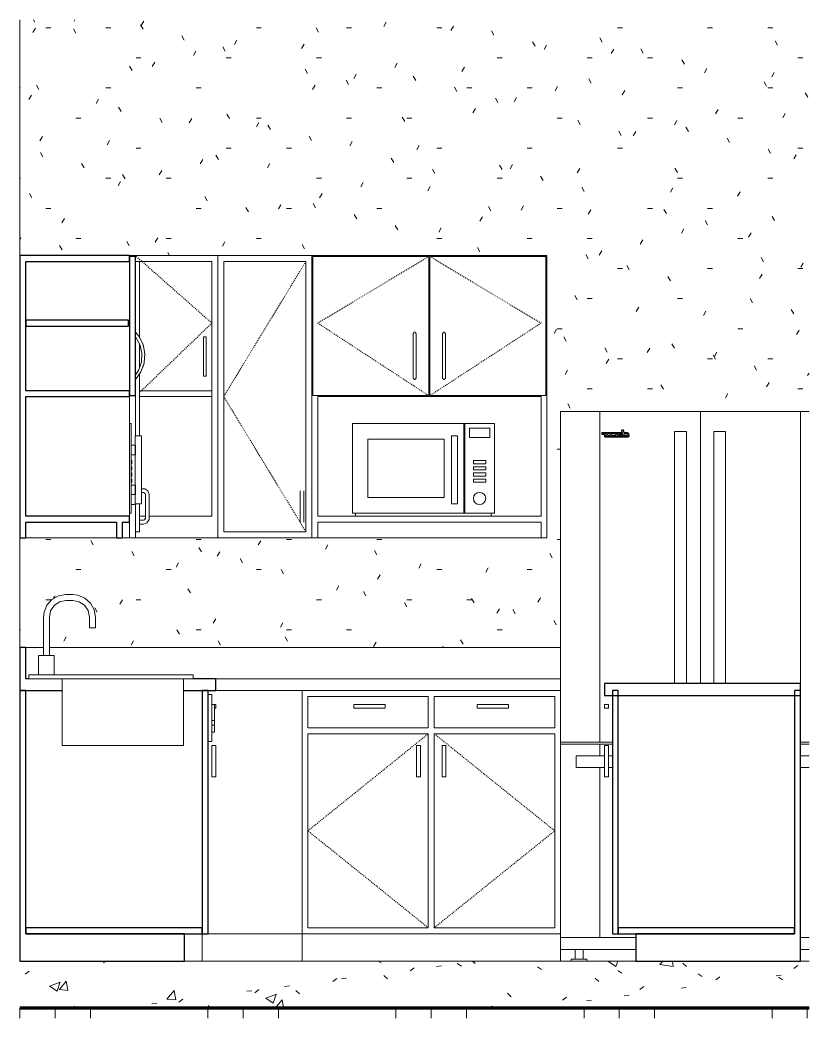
# Model space of a CAD drawing. Header units: inches. Extents: x -1667 to 6650, y -30 to 273.
# Drawn here: x 361.5 to 462.2, y -7.3 to 120 of the extents above; entities that cross this region are included whole.
import ezdxf

# ---------------------------------------------------------------- set-up
doc = ezdxf.new("R2010")
doc.units = ezdxf.units.IN
doc.header["$MEASUREMENT"] = 0
doc.linetypes.add('Dash', pattern=[0.25, 0.125, -0.125])
for name, color, linetype, lineweight in [('A-GENM', 13, 'Continuous', 9), ('A-WALL-PATT', 111, 'Continuous', 18), ('C-BLDG-PADS', 91, 'Continuous', 9), ('C-TOPO', 7, 'Continuous', 9), ('I-FURN', 30, 'Continuous', 9), ('I-WALL', 2, 'Continuous', 18), ('P-SANR-FIXT', 6, 'Continuous', 9), ('Q-CASE', 31, 'Continuous', 9), ('Q-CASE-HDLN', 31, 'Dash', 9), ('Q-SPCQ', 91, 'Continuous', 9)]:
    doc.layers.add(name, color=color, linetype=linetype, lineweight=lineweight)

# ---------------------------------------------------------------- blocks, each defined once
blk = doc.blocks.new('Open Source Metal Building_Exterior_rvt-4-Kitchen - East Elevation')
at = {"layer": 'C-BLDG-PADS'}
h = blk.add_hatch(dxfattribs=at)
h.set_pattern_fill('FP_12', style=0, pattern_type=2)
h.set_pattern_definition([(50, (0, 0), (13.77135, -1.20496), [1.44, -15.84]), (355, (0, 0), (-2.66442, 14.44218), [1.152, -12.672]), (100.451, (1.148, -0.1), (11.10708, 13.23737), [1.224, -13.462]), (46.184, (0, 3.84), (20.49128, -3.17785), [2.16, -23.76]), (96.636, (1.708, 3.575), (17.94587, 18.70315), [1.836, -20.193]), (351.184, (0, 3.84), (17.9454, 18.7026), [1.728, -19.008]), (21, (1.92, 2.88), (11.46052, -7.73037), [1.44, -15.84]), (326, (1.92, 2.88), (4.67135, 13.92315), [1.152, -12.672]), (71.451, (2.875, 2.236), (16.13207, 6.19284), [1.224, -13.462]), (37.5, (0, 0), (0.233123, 6.39175), [0.634, -11.885, 0.634, -12.23, -12.72]), (37.5, (0, 0), (0.233123, 6.39175), [-25.382, 0.634, -12.086]), (7.5, (0, 0), (5.05073, 7.57304), [0.634, -6.701, 0.634, -11.597, -4.848]), (7.5, (0, 0), (5.05073, 7.57304), [-19.565, 0.634, -4.214]), (327.5, (-4.282, 0), (10.24958, -0.43289), [0.634, -4.166, 0.634, -14.342, -19.872]), (327.5, (-4.282, 0), (10.24958, -0.43289), [-19.776, 0.634, -19.238]), (317.5, (-6.202, 0), (11.19739, 1.92214), [0.634, -5.606, 0.634, -9.312, -14.112]), (317.5, (-6.202, 0), (11.19739, 1.92214), [-16.186, 0.634, -13.478])])
h.paths.add_polyline_path([(983.37, -6), (1008.55, -6), (1008.55, 0), (907.83, 0), (907.83, -6), (958.19, -6)], flags=0)
at = {"layer": 'C-TOPO'}
h = blk.add_hatch(dxfattribs=at)
h.set_pattern_fill('FP_11', color=256, style=0, pattern_type=2)
h.set_pattern_definition([(0, (0, 0), (12, 12), [12, -12]), (0, (0, 4.5), (12, 12), [12, -12]), (0, (0, 9), (12, 12), [12, -12]), (90, (1.5, 10.5), (-12, 12), [12, -12]), (90, (6, 10.5), (-12, 12), [12, -12]), (90, (10.5, 10.5), (-12, 12), [12, -12])])
h.paths.add_polyline_path([(1002.59, -7.26), (1008.55, -7.26), (1008.55, -6.01), (907.83, -6.01), (907.83, -7.26), (983.37, -7.26)], flags=0)
at = {"layer": 'C-BLDG-PADS', "color": 250, "lineweight": 18}
for p, q in [((1008.55, 0), (907.83, 0)), ((907.83, -6), (1008.55, -6))]:
    blk.add_line(p, q, dxfattribs=at)
at = {"layer": 'C-TOPO', "color": 10, "lineweight": 80}
for p, q in [((1006.07, -6.01), (907.83, -6.01)), ((1008.55, -6.01), (1006.07, -6.01))]:
    blk.add_line(p, q, dxfattribs=at)
at = {"layer": 'C-TOPO'}
for q in [(907.83, -6.01), (1008.55, -6.01)]:
    blk.add_line((1006.07, -6.01), q, dxfattribs=at)
blk = doc.blocks.new('Counter Top-L Shaped - 24_ Depth U SHAPED-689926-Kitchen - East Elevation')
at = {"layer": 'Q-CASE', "lineweight": 30}
for p, q in [((908.59, 40), (907.84, 40)), ((907.84, 40), (907.84, 34.5)), ((908.59, 36), (908.59, 40)), ((908.96, 36), (908.59, 36)), ((932.84, 36), (929.96, 36)), ((932.84, 34.5), (932.84, 36)), ((907.84, 34.5), (913.21, 34.5)), ((928.71, 34.5), (932.84, 34.5))]:
    blk.add_line(p, q, dxfattribs=at)
at = {"layer": 'Q-CASE'}
for p, q in [((908.59, 40), (910.84, 40)), ((911.59, 40), (976.84, 40)), ((932.84, 36), (976.84, 36)), ((976.84, 34.5), (932.84, 34.5))]:
    blk.add_line(p, q, dxfattribs=at)
blk = doc.blocks.new('Refrigeration-Dacor-Millennia - PF36BNDFBK-519146-Kitchen - East Elevation')
at = {"layer": 'A-GENM', "lineweight": 18}
for p, q in [((976.84, 70.12), (976.84, 27.94)), ((994.71, 70.12), (976.84, 70.12)), ((981.84, 70.12), (981.84, 27.94)), ((994.71, 70.12), (994.71, 35.43)), ((1008.55, 70.12), (994.71, 70.12)), ((1007.46, 70.12), (1007.46, 35.43)), ((976.84, 27.94), (983.46, 27.94)), ((976.84, 27.69), (976.84, 3)), ((983.46, 27.69), (976.84, 27.69)), ((1007.46, 27.94), (1008.55, 27.94)), ((1008.55, 27.69), (1007.46, 27.69)), ((976.84, 3), (986.46, 3)), ((1007.46, 3), (1008.55, 3))]:
    blk.add_line(p, q, dxfattribs=at)
at = {"layer": 'A-GENM'}
for p, q in [((976.84, 70.12), (1008.55, 70.12)), ((976.84, 3), (976.84, 70.12)), ((984.63, 67.67), (984.64, 67.71)), ((984.69, 67.42), (984.63, 67.67)), ((984.64, 67.71), (984.66, 67.74)), ((984.66, 67.74), (984.7, 67.75)), ((984.68, 67.7), (984.84, 67.7)), ((984.72, 67.53), (984.68, 67.7)), ((984.7, 67.75), (984.82, 67.75)), ((984.75, 67.37), (984.72, 67.53)), ((984.82, 67.75), (984.86, 67.74)), ((984.84, 67.7), (984.91, 67.37)), ((984.86, 67.74), (984.89, 67.7)), ((984.89, 67.7), (984.95, 67.42)), ((992.9, 67.53), (991.4, 67.53)), ((991.4, 67.53), (991.4, 35.43)), ((992.9, 35.43), (992.9, 67.53)), ((996.4, 67.53), (997.9, 67.53)), ((996.4, 35.43), (996.4, 67.53)), ((997.9, 67.53), (997.9, 35.43)), ((982.1, 67.33), (982.11, 67.37)), ((982.12, 67.24), (982.1, 67.33)), ((982.11, 67.37), (982.13, 67.4)), ((982.15, 67.2), (982.12, 67.24)), ((982.13, 67.4), (982.17, 67.42)), ((982.15, 67.37), (982.37, 67.37)), ((982.18, 67.23), (982.15, 67.37)), ((982.19, 67.18), (982.15, 67.2)), ((982.17, 67.42), (984.69, 67.42)), ((982.38, 67.23), (982.18, 67.23)), ((982.4, 67.18), (982.19, 67.18)), ((982.37, 67.37), (982.41, 67.34)), ((982.42, 67.22), (982.38, 67.23)), ((982.46, 66.91), (982.4, 67.18)), ((982.41, 67.34), (982.44, 67.37)), ((982.45, 67.18), (982.42, 67.22)), ((982.44, 67.37), (982.53, 67.37)), ((982.51, 66.89), (982.45, 67.18)), ((982.48, 66.86), (982.46, 66.91)), ((982.54, 66.84), (982.48, 66.86)), ((982.67, 66.89), (982.51, 66.89)), ((982.53, 67.37), (982.56, 67.36)), ((985.43, 66.84), (982.54, 66.84)), ((982.56, 67.36), (982.57, 67.33)), ((982.57, 67.33), (982.67, 66.89)), ((982.66, 67.24), (982.67, 67.3)), ((982.72, 66.97), (982.66, 67.24)), ((982.67, 67.3), (982.71, 67.35)), ((982.71, 67.35), (982.76, 67.37)), ((982.74, 66.93), (982.72, 66.97)), ((982.78, 66.9), (982.74, 66.93)), ((982.76, 67.37), (983.23, 67.37)), ((982.82, 66.89), (982.78, 66.9)), ((983.28, 66.89), (982.82, 66.89)), ((982.84, 67.22), (982.83, 67.19)), ((982.83, 67.19), (982.84, 67.12)), ((982.88, 67.23), (982.84, 67.22)), ((982.84, 67.12), (982.86, 67.06)), ((982.86, 67.06), (982.87, 67.03)), ((982.87, 67.03), (982.9, 67.02)), ((983.15, 67.23), (982.88, 67.23)), ((982.9, 67.02), (983.18, 67.02)), ((983.18, 67.22), (983.15, 67.23)), ((983.19, 67.2), (983.18, 67.22)), ((983.18, 67.02), (983.21, 67.04)), ((983.22, 67.07), (983.19, 67.2)), ((983.21, 67.04), (983.22, 67.07)), ((983.23, 67.37), (983.28, 67.36)), ((983.28, 67.36), (983.31, 67.33)), ((983.34, 66.91), (983.28, 66.89)), ((983.31, 67.33), (983.33, 67.28)), ((983.33, 67.28), (983.36, 67.15)), ((983.38, 66.96), (983.34, 66.91)), ((983.36, 67.15), (983.39, 67.02)), ((983.38, 67.32), (983.39, 67.35)), ((983.39, 67.27), (983.38, 67.32)), ((983.39, 67.02), (983.38, 66.96)), ((983.39, 67.35), (983.42, 67.37)), ((983.41, 67.24), (983.39, 67.27)), ((983.44, 67.23), (983.41, 67.24)), ((983.42, 67.37), (983.89, 67.37)), ((983.79, 67.23), (983.44, 67.23)), ((983.45, 66.98), (983.46, 67.01)), ((983.46, 66.93), (983.45, 66.98)), ((983.46, 67.01), (983.5, 67.02)), ((983.48, 66.9), (983.46, 66.93)), ((983.51, 66.89), (983.48, 66.9)), ((983.5, 67.02), (983.84, 67.02)), ((983.94, 66.89), (983.51, 66.89)), ((983.83, 67.22), (983.79, 67.23)), ((983.85, 67.19), (983.83, 67.22)), ((983.84, 67.02), (983.87, 67.04)), ((983.88, 67.07), (983.85, 67.19)), ((983.87, 67.04), (983.88, 67.07)), ((983.89, 67.37), (983.93, 67.36)), ((983.93, 67.36), (983.97, 67.33)), ((984, 66.91), (983.94, 66.89)), ((983.97, 67.33), (983.99, 67.28)), ((983.99, 67.28), (984.02, 67.15)), ((984.04, 66.96), (984, 66.91)), ((984.02, 67.15), (984.05, 67.02)), ((984.05, 67.02), (984.04, 66.96)), ((984.06, 67.3), (984.1, 67.35)), ((984.06, 67.24), (984.06, 67.3)), ((984.09, 67.11), (984.06, 67.24)), ((984.12, 66.97), (984.09, 67.11)), ((984.1, 67.35), (984.16, 67.37)), ((984.14, 66.93), (984.12, 66.97)), ((984.17, 66.9), (984.14, 66.93)), ((984.16, 67.37), (984.61, 67.37)), ((984.22, 66.89), (984.17, 66.9)), ((984.22, 67.23), (984.23, 67.19)), ((984.64, 67.23), (984.22, 67.23)), ((984.66, 66.89), (984.22, 66.89)), ((984.23, 67.19), (984.65, 67.19)), ((984.25, 67.06), (984.26, 67.02)), ((984.6, 67.06), (984.25, 67.06)), ((984.26, 67.02), (984.6, 67.02)), ((984.6, 67.02), (984.6, 67.06)), ((984.61, 67.37), (984.64, 67.23)), ((984.65, 67.19), (984.69, 67.18)), ((984.66, 67.37), (984.75, 67.37)), ((984.68, 67.3), (984.66, 67.37)), ((984.72, 66.91), (984.66, 66.89)), ((984.69, 67.23), (984.68, 67.3)), ((984.78, 67.23), (984.69, 67.23)), ((984.69, 67.18), (984.73, 67.15)), ((984.76, 66.96), (984.72, 66.91)), ((984.73, 67.15), (984.75, 67.11)), ((984.75, 67.11), (984.76, 67.06)), ((984.76, 67.06), (984.77, 67.02)), ((984.77, 67.02), (984.76, 66.96)), ((984.83, 66.97), (984.78, 67.23)), ((984.85, 66.93), (984.83, 66.97)), ((984.89, 66.9), (984.85, 66.93)), ((984.94, 66.89), (984.89, 66.9)), ((984.91, 67.37), (985.31, 67.37)), ((984.94, 67.23), (984.97, 67.07)), ((985.28, 67.23), (984.94, 67.23)), ((985.43, 66.89), (984.94, 66.89)), ((984.95, 67.42), (985.31, 67.42)), ((984.97, 67.07), (984.99, 67.03)), ((984.99, 67.03), (985.03, 67.02)), ((985.03, 67.02), (985.32, 67.02)), ((985.32, 67.22), (985.28, 67.23)), ((985.31, 67.42), (985.39, 67.4)), ((985.31, 67.37), (985.39, 67.35)), ((985.33, 67.18), (985.32, 67.22)), ((985.32, 67.02), (985.35, 67.04)), ((985.36, 67.07), (985.33, 67.18)), ((985.35, 67.04), (985.36, 67.07)), ((985.39, 67.4), (985.45, 67.37)), ((985.39, 67.35), (985.45, 67.3)), ((985.48, 66.91), (985.43, 66.89)), ((985.46, 66.85), (985.43, 66.84)), ((985.45, 67.37), (985.5, 67.31)), ((985.45, 67.3), (985.48, 67.23)), ((985.49, 66.86), (985.46, 66.85)), ((985.48, 67.23), (985.53, 67.02)), ((985.52, 66.95), (985.48, 66.91)), ((985.55, 66.9), (985.49, 66.86)), ((985.5, 67.31), (985.53, 67.24)), ((985.53, 67.02), (985.52, 66.95)), ((985.53, 67.24), (985.58, 67.03)), ((985.58, 66.96), (985.55, 66.9)), ((985.58, 67.03), (985.58, 66.96)), ((981.84, 27.69), (981.84, 26.19)), ((978.84, 26.19), (982.46, 26.19)), ((978.84, 24.69), (978.84, 26.19)), ((982.96, 26.19), (983.46, 26.19)), ((1007.46, 26.19), (1008.55, 26.19)), ((982.46, 24.69), (978.84, 24.69)), ((981.84, 24.69), (981.84, 3)), ((983.46, 24.69), (982.96, 24.69)), ((1008.55, 24.69), (1007.46, 24.69)), ((986.46, 3), (976.84, 3)), ((1008.55, 3), (1007.46, 3)), ((978.71, 0.25), (978.71, 1.5)), ((978.71, 1.5), (979.71, 1.5)), ((979.71, 1.5), (979.71, 0.25)), ((978.21, 0.25), (978.71, 0.25)), ((978.21, 0), (978.21, 0.25)), ((979.71, 0.25), (978.71, 0.25)), ((979.71, 0.25), (980.21, 0.25)), ((980.21, 0.25), (980.21, 0))]:
    blk.add_line(p, q, dxfattribs=at)
at = {"layer": 'Q-SPCQ'}
for p, q in [((976.84, 1.5), (978.71, 1.5)), ((979.71, 1.5), (986.46, 1.5)), ((1007.46, 1.5), (1008.55, 1.5))]:
    blk.add_line(p, q, dxfattribs=at)
blk = doc.blocks.new('Sink Kitchen-Double - 42_ x 21_-577721-Kitchen - East Elevation')
at = {"layer": 'P-SANR-FIXT'}
for p, q in [((914.59, 46.75), (913.71, 46.75)), ((913.71, 46), (914.59, 46)), ((910.84, 43.88), (910.84, 39)), ((911.59, 39), (911.59, 43.88)), ((916.71, 43.88), (916.71, 42.5)), ((917.46, 42.5), (917.46, 43.88)), ((917.46, 42.5), (916.71, 42.5)), ((910.21, 39), (910.21, 36.5)), ((910.21, 39), (910.21, 36.5)), ((910.24, 39), (911.21, 39)), ((910.24, 39), (910.24, 39)), ((911.21, 39), (912.19, 39)), ((912.19, 39), (912.19, 39)), ((912.21, 36.5), (912.21, 39)), ((912.21, 36.5), (912.21, 39)), ((908.96, 36.5), (929.96, 36.5)), ((908.96, 36), (908.96, 36.5)), ((929.96, 36), (908.96, 36)), ((913.21, 36), (913.21, 27.5)), ((928.71, 27.5), (928.71, 36)), ((929.96, 36), (929.96, 36.5)), ((913.21, 27.5), (915.46, 27.5)), ((915.46, 27.5), (926.46, 27.5)), ((926.46, 27.5), (928.71, 27.5))]:
    blk.add_line(p, q, dxfattribs=at)
at = {"layer": 'P-SANR-FIXT', "flags": 128}
for points in [[(913.71, 46.75), (912.76, 46.59), (911.92, 46.12), (911.28, 45.41), (910.91, 44.52), (910.84, 43.88)], [(911.59, 43.88), (911.75, 44.69), (912.2, 45.37), (912.89, 45.83), (913.7, 46), (913.71, 46)], [(917.46, 43.88), (917.3, 44.82), (916.83, 45.67), (916.12, 46.31), (915.23, 46.68), (914.59, 46.75)], [(914.59, 46), (915.4, 45.84), (916.08, 45.38), (916.55, 44.7), (916.71, 43.89), (916.71, 43.88)]]:
    blk.add_lwpolyline(points, dxfattribs=at)
blk = doc.blocks.new('Base Cabinet-Double Door Sink Unit - 48_-578561-Kitchen - East Elevation')
at = {"layer": 'Q-CASE', "lineweight": 30}
for p, q in [((908.59, 34.5), (907.84, 34.5)), ((907.84, 34.5), (907.84, 0)), ((908.59, 3.5), (908.59, 34.5)), ((931.09, 34.5), (931.09, 3.5)), ((931.84, 34.5), (931.09, 34.5)), ((931.84, 3.5), (931.84, 34.5)), ((931.09, 4.25), (908.59, 4.25)), ((908.59, 4.25), (908.59, 3.5)), ((931.09, 3.5), (931.09, 4.25)), ((928.84, 3.5), (908.59, 3.5)), ((908.59, 3.5), (931.09, 3.5)), ((928.84, 0), (928.84, 3.5)), ((931.09, 3.5), (931.84, 3.5)), ((907.84, 0), (928.84, 0))]:
    blk.add_line(p, q, dxfattribs=at)
blk = doc.blocks.new('Base Cabinet-Corner Unit-Angled - 36_ 2-582711-Kitchen - East Elevation')
at = {"layer": 'Q-CASE'}
for p, q in [((943.84, 34.5), (943.84, 3.5)), ((931.09, 0), (931.09, 3.5)), ((943.84, 3.5), (931.84, 3.5)), ((943.84, 3.5), (943.84, 0))]:
    blk.add_line(p, q, dxfattribs=at)
blk = doc.blocks.new('Base Cabinet-Double Door _ 2 Drawer - 36_-581377-Kitchen - East Elevation')
at = {"layer": 'Q-CASE', "lineweight": 30}
for p, q in [((984.21, 34.5), (983.46, 34.5)), ((983.46, 34.5), (983.46, 3.5)), ((984.21, 3.5), (984.21, 34.5)), ((1006.71, 34.5), (1006.71, 3.5)), ((1007.46, 34.5), (1006.71, 34.5)), ((1007.46, 0), (1007.46, 34.5)), ((1006.71, 4.25), (984.21, 4.25)), ((984.21, 4.25), (984.21, 3.5)), ((1006.71, 3.5), (1006.71, 4.25)), ((983.46, 3.5), (984.21, 3.5)), ((984.21, 3.5), (1006.71, 3.5)), ((1006.71, 3.5), (986.46, 3.5)), ((986.46, 3.5), (986.46, 0)), ((986.46, 0), (1007.46, 0))]:
    blk.add_line(p, q, dxfattribs=at)
blk = doc.blocks.new('Base Cabinet-Double Door _ 2 Drawer - 36_-V6-Kitchen - East Elevation')
at = {"layer": 'Q-CASE'}
for p, q in [((982.46, 32.25), (982.46, 32.75)), ((982.46, 32.75), (982.96, 32.75)), ((982.96, 32.25), (982.46, 32.25)), ((982.96, 32.75), (982.96, 32.25)), ((982.46, 23.5), (982.46, 27.5)), ((982.46, 27.5), (982.96, 27.5)), ((982.96, 27.5), (982.96, 23.5)), ((982.96, 23.5), (982.46, 23.5))]:
    blk.add_line(p, q, dxfattribs=at)
blk = doc.blocks.new('293304 - 293304 2-686364-Kitchen - East Elevation')
at = {"layer": 'Q-CASE', "lineweight": 30}
for p, q in [((921.84, 90), (907.84, 90)), ((907.84, 90), (907.84, 54)), ((908.59, 72.75), (908.59, 89.25)), ((908.59, 89.25), (921.84, 89.25)), ((921.84, 89.25), (921.84, 90)), ((922.59, 89.87), (921.84, 89.87)), ((921.84, 89.87), (921.84, 72.12)), ((922.59, 72.12), (922.59, 89.87)), ((921.71, 81.75), (908.59, 81.75)), ((908.59, 81.75), (908.59, 81)), ((921.71, 81), (921.71, 81.75)), ((908.59, 81), (921.71, 81)), ((921.84, 72.75), (908.59, 72.75)), ((921.84, 72), (921.84, 72.75)), ((908.59, 56.75), (908.59, 72)), ((908.59, 72), (921.84, 72)), ((921.84, 72.12), (922.59, 72.12)), ((921.84, 56.75), (908.59, 56.75)), ((921.84, 56), (921.84, 56.75)), ((908.59, 54), (908.59, 56)), ((908.59, 56), (920.16, 56)), ((920.16, 56), (920.16, 54)), ((920.91, 54), (920.91, 56)), ((920.91, 56), (921.84, 56)), ((907.84, 54), (908.59, 54)), ((920.16, 54), (920.91, 54))]:
    blk.add_line(p, q, dxfattribs=at)
at = {"layer": 'Q-CASE'}
for p, q in [((921.84, 56.75), (921.84, 72)), ((921.84, 56), (921.84, 54)), ((920.16, 54), (908.59, 54)), ((921.84, 54), (920.91, 54))]:
    blk.add_line(p, q, dxfattribs=at)
blk = doc.blocks.new('293304 - 293304 2-V7-Kitchen - East Elevation')
at = {"layer": 'Q-CASE'}
for p, q in [((922.59, 79.63), (922.75, 79.34)), ((923.29, 76.28), (923.08, 75.7)), ((922.65, 74.87), (922.59, 74.77))]:
    blk.add_line(p, q, dxfattribs=at)
at = {"layer": 'Q-CASE', "flags": 128}
for points in [[(923.26, 79.2), (923.01, 79.69), (922.59, 80.21)], [(922.59, 74.19), (923.28, 75.16), (923.69, 76.27), (923.78, 77.46), (923.55, 78.63), (923.01, 79.69), (922.59, 80.21)], [(922.59, 79.63), (923.14, 78.65), (923.4, 77.54), (923.33, 76.41), (922.95, 75.34), (922.59, 74.77)], [(923.17, 78.53), (923.4, 77.54), (923.34, 76.5)], [(923.68, 77.98), (923.55, 78.63), (923.46, 78.8)], [(923.5, 75.74), (923.69, 76.27), (923.71, 76.59)], [(923.75, 77.01), (923.78, 77.46), (923.75, 77.6)], [(922.59, 74.19), (923.28, 75.16), (923.34, 75.31)]]:
    blk.add_lwpolyline(points, dxfattribs=at)
at = {"layer": 'Q-CASE'}
for points in [[(922.59, 80.19), (922.59, 80.19), (922.59, 80.19), (922.59, 80.2), (922.59, 80.2), (922.59, 80.21), (922.59, 80.2), (922.59, 80.2), (922.59, 80.19), (922.59, 80.19), (922.59, 80.19)], [(922.59, 80.19), (922.59, 80.19), (922.59, 80.19), (922.59, 80.2), (922.59, 80.2), (922.59, 80.21), (922.59, 80.2), (922.59, 80.2), (922.59, 80.19), (922.59, 80.19), (922.59, 80.19)], [(922.59, 74.21), (922.59, 74.21), (922.59, 74.21), (922.59, 74.2), (922.59, 74.2), (922.59, 74.19), (922.59, 74.2), (922.59, 74.2), (922.59, 74.21), (922.59, 74.21), (922.59, 74.21)], [(922.59, 74.21), (922.59, 74.21), (922.59, 74.21), (922.59, 74.2), (922.59, 74.2), (922.59, 74.19), (922.59, 74.2), (922.59, 74.2), (922.59, 74.21), (922.59, 74.21), (922.59, 74.21)]]:
    blk.add_open_spline(points, degree=3, knots=[0.4, 0.4, 0.4, 0.4, 0.4125, 0.425, 0.45, 0.5, 0.55, 0.575, 0.5875, 0.6, 0.6, 0.6, 0.6], dxfattribs=at)
blk = doc.blocks.new('Small_Microwave_14381 - Small_Microwave_14381-624995-Kitchen - East Elevation')
at = {"layer": 'I-FURN'}
for p, q in [((921.84, 68.56), (922.03, 68.56)), ((922.03, 68.56), (922.03, 57.14)), ((922.54, 66.99), (922.54, 58.32)), ((922.54, 66.99), (922.93, 66.99)), ((922.93, 66.99), (923.33, 66.99)), ((923.33, 58.32), (923.33, 66.99)), ((922.03, 65.79), (922.57, 65.79)), ((922.57, 64.59), (922.57, 65.79)), ((922.57, 64.59), (922.03, 64.59)), ((922.03, 63.84), (922.1, 63.84)), ((922.1, 63.84), (922.1, 63.44)), ((922.03, 63.44), (922.1, 63.44)), ((922.03, 63.05), (922.1, 63.05)), ((922.03, 62.66), (922.1, 62.66)), ((922.1, 63.05), (922.1, 62.66)), ((922.03, 62.26), (922.1, 62.26)), ((922.03, 61.87), (922.1, 61.87)), ((922.03, 61.47), (922.1, 61.47)), ((922.1, 62.26), (922.1, 61.87)), ((922.1, 61.47), (922.1, 61.08)), ((922.03, 61.08), (922.1, 61.08)), ((922.03, 60.69), (922.57, 60.69)), ((922.57, 59.51), (922.57, 60.69)), ((922.57, 59.51), (922.03, 59.51)), ((922.53, 59.51), (922.53, 59.02)), ((922.53, 59.02), (922.53, 58.23)), ((922.03, 58.23), (922.53, 58.23)), ((922.93, 58.32), (922.54, 58.32)), ((923.33, 58.32), (922.93, 58.32)), ((922.03, 57.14), (921.84, 57.14))]:
    blk.add_line(p, q, dxfattribs=at)
blk = doc.blocks.new('293302 - 293302-686305-Kitchen - East Elevation')
at = {"layer": 'Q-CASE'}
for p, q in [((922.59, 90), (933.09, 90)), ((932.34, 89.25), (923.09, 89.25)), ((932.34, 56.75), (932.34, 89.25)), ((923.26, 79.2), (923.09, 79.54)), ((931.59, 79.62), (931.26, 79.62)), ((931.26, 79.62), (931.26, 74.62)), ((931.59, 74.62), (931.59, 79.62)), ((923.29, 76.28), (923.09, 75.71)), ((931.26, 74.62), (931.59, 74.62)), ((923.09, 72.75), (932.34, 72.75)), ((932.34, 72), (923.09, 72)), ((923.09, 56.75), (923.84, 56.75)), ((924.34, 56.75), (932.34, 56.75)), ((933.09, 54), (922.59, 54))]:
    blk.add_line(p, q, dxfattribs=at)
at = {"layer": 'Q-CASE', "flags": 128}
for points in [[(923.17, 78.53), (923.4, 77.54), (923.34, 76.49)], [(923.68, 77.98), (923.55, 78.62), (923.46, 78.8)], [(923.5, 75.74), (923.69, 76.27), (923.71, 76.59)], [(923.75, 77.01), (923.78, 77.46), (923.75, 77.6)], [(923.09, 74.88), (923.28, 75.16), (923.34, 75.31)]]:
    blk.add_lwpolyline(points, dxfattribs=at)
at = {"layer": 'Q-CASE-HDLN'}
for p, q in [((922.69, 89.87), (932.34, 81.37)), ((932.34, 81.37), (923.09, 72.51))]:
    blk.add_line(p, q, dxfattribs=at)
blk = doc.blocks.new('Small_Microwave_14381 - Small_Microwave_14381-V8-Kitchen - East Elevation')
at = {"layer": 'I-FURN'}
for p, q in [((950.28, 68.56), (964.47, 68.56)), ((950.28, 68.56), (950.28, 57.14)), ((964.47, 57.14), (964.47, 68.56)), ((964.49, 68.56), (964.63, 68.56)), ((964.63, 68.56), (968.39, 68.56)), ((964.63, 57.14), (964.63, 68.56)), ((965.22, 67.97), (967.8, 67.97)), ((965.22, 66.79), (965.22, 67.97)), ((967.8, 67.97), (967.8, 66.79)), ((968.39, 57.14), (968.39, 68.56)), ((952.25, 59.11), (952.25, 66.59)), ((952.25, 66.59), (961.97, 66.59)), ((961.97, 66.59), (961.97, 59.11)), ((962.9, 66.99), (962.9, 58.32)), ((962.9, 66.99), (963.69, 66.99)), ((963.69, 58.32), (963.69, 66.99)), ((967.8, 66.79), (965.22, 66.79)), ((967.3, 63.84), (965.72, 63.84)), ((965.72, 63.84), (965.72, 63.44)), ((967.3, 63.44), (967.3, 63.84)), ((965.72, 63.44), (967.3, 63.44)), ((967.3, 63.05), (965.72, 63.05)), ((965.72, 63.05), (965.72, 62.66)), ((965.72, 62.66), (967.3, 62.66)), ((967.3, 62.66), (967.3, 63.05)), ((967.3, 62.26), (965.72, 62.26)), ((965.72, 62.26), (965.72, 61.87)), ((965.72, 61.87), (967.3, 61.87)), ((967.3, 61.47), (965.72, 61.47)), ((965.72, 61.47), (965.72, 61.08)), ((967.3, 61.87), (967.3, 62.26)), ((967.3, 61.08), (967.3, 61.47)), ((965.72, 61.08), (967.3, 61.08)), ((961.97, 59.11), (952.25, 59.11)), ((963.69, 58.32), (962.9, 58.32)), ((964.47, 57.14), (950.28, 57.14)), ((950.67, 56.75), (950.67, 57.14)), ((964.63, 57.14), (964.49, 57.14)), ((968.39, 57.14), (964.63, 57.14)), ((968, 57.14), (968, 56.75))]:
    blk.add_line(p, q, dxfattribs=at)
for start, end in [(0, 180), (180, 0)]:
    blk.add_arc((966.5, 59.02), 0.787, start, end, dxfattribs=at)
blk = doc.blocks.new('M_Counter Top-Island - 1220mm Depth-640051-Kitchen - East Elevation')
at = {"layer": 'Q-CASE', "lineweight": 30}
for p, q in [((1007.46, 35.43), (982.46, 35.43)), ((982.46, 35.43), (982.46, 33.86)), ((1007.46, 33.86), (1007.46, 35.43)), ((982.46, 33.86), (1007.46, 33.86))]:
    blk.add_line(p, q, dxfattribs=at)
blk = doc.blocks.new('Dishwasher - 24_ x 24_ x 34_-675075-Kitchen - East Elevation')
at = {"layer": 'Q-SPCQ'}
for p, q in [((932.34, 34), (931.84, 34)), ((932.34, 28), (932.34, 34)), ((932.34, 32.71), (932.66, 32.71)), ((932.66, 32.71), (932.66, 30.71)), ((932.34, 30.71), (932.66, 30.71)), ((932.66, 30.71), (932.66, 30.1)), ((932.34, 30.09), (932.66, 30.09)), ((932.66, 30.1), (932.66, 29.25)), ((932.34, 29.21), (932.66, 29.21)), ((931.84, 28), (932.34, 28))]:
    blk.add_line(p, q, dxfattribs=at)
blk = doc.blocks.new('Base Cabinet-Double Door _ 2 Drawer - 36_-V9-Kitchen - East Elevation')
at = {"layer": 'Q-CASE'}
for p, q in [((932.34, 32.75), (932.84, 32.75)), ((932.66, 32.25), (932.84, 32.25)), ((932.84, 32.75), (932.84, 32.25)), ((932.34, 23.5), (932.34, 27.5)), ((932.34, 27.5), (932.84, 27.5)), ((932.84, 27.5), (932.84, 23.5)), ((932.34, 23.5), (932.84, 23.5))]:
    blk.add_line(p, q, dxfattribs=at)
blk = doc.blocks.new('Upper Cabinet-Single Door-Wall - 12_ 2-688979-Kitchen - East Elevation')
at = {"layer": 'Q-CASE'}
for p, q in [((945.09, 90), (933.09, 90)), ((933.09, 90), (933.09, 54)), ((944.34, 89.25), (933.84, 89.25)), ((933.84, 89.25), (933.84, 54.75)), ((944.34, 54.75), (944.34, 89.25)), ((945.09, 54), (945.09, 90)), ((943.59, 59.5), (943.59, 56.5)), ((944.09, 56.5), (944.09, 59.5)), ((933.84, 54.75), (944.34, 54.75)), ((933.09, 54), (945.09, 54))]:
    blk.add_line(p, q, dxfattribs=at)
at = {"layer": 'Q-CASE', "linetype": 'Dash'}
for p, q in [((944.34, 89.25), (933.84, 72)), ((933.84, 72), (944.34, 54.75))]:
    blk.add_line(p, q, dxfattribs=at)
at = {"layer": 'Q-CASE', "flags": 128}
for points in [[(943.59, 60), (943.59, 59.85), (943.59, 59.5)], [(944.09, 59.5), (944.09, 59.86), (944.09, 60)], [(943.59, 56.5), (943.59, 56.14), (943.59, 56)], [(944.09, 56), (944.09, 56.15), (944.09, 56.5)]]:
    blk.add_lwpolyline(points, dxfattribs=at)
blk = doc.blocks.new('Base Cabinet-Double Door _ 2 Drawer - 33_-689299-Kitchen - East Elevation')
at = {"layer": 'Q-CASE'}
for p, q in [((943.84, 34.5), (943.84, 3.5)), ((959.96, 33.75), (944.59, 33.75)), ((944.59, 33.75), (944.59, 29.75)), ((959.96, 29.75), (959.96, 33.75)), ((960.71, 29.75), (960.71, 33.75)), ((976.09, 33.75), (960.71, 33.75)), ((976.09, 29.75), (976.09, 33.75)), ((950.46, 32.75), (950.46, 32.25)), ((954.46, 32.75), (950.46, 32.75)), ((950.46, 32.25), (954.46, 32.25)), ((954.46, 32.25), (954.46, 32.75)), ((966.21, 32.75), (966.21, 32.25)), ((970.21, 32.75), (966.21, 32.75)), ((966.21, 32.25), (970.21, 32.25)), ((970.21, 32.25), (970.21, 32.75)), ((944.59, 29.75), (959.96, 29.75)), ((960.71, 29.75), (976.09, 29.75)), ((959.96, 29), (944.59, 29)), ((944.59, 29), (944.59, 4.25)), ((959.96, 4.25), (959.96, 29)), ((960.71, 4.25), (960.71, 29)), ((976.09, 29), (960.71, 29)), ((976.09, 4.25), (976.09, 29)), ((958.46, 27.5), (958.46, 23.5)), ((958.96, 27.5), (958.46, 27.5)), ((958.96, 23.5), (958.96, 27.5)), ((961.71, 27.5), (961.71, 23.5)), ((962.21, 27.5), (961.71, 27.5)), ((962.21, 23.5), (962.21, 27.5)), ((958.46, 23.5), (958.96, 23.5)), ((961.71, 23.5), (962.21, 23.5)), ((944.59, 4.25), (959.96, 4.25)), ((960.71, 4.25), (976.09, 4.25)), ((943.84, 3.5), (976.84, 3.5)), ((976.84, 3), (976.84, 0))]:
    blk.add_line(p, q, dxfattribs=at)
at = {"layer": 'Q-CASE', "linetype": 'Dash'}
for p, q in [((944.59, 16.62), (959.96, 29)), ((960.71, 29), (976.09, 16.62)), ((959.96, 4.25), (944.59, 16.62)), ((976.09, 16.62), (960.71, 4.25))]:
    blk.add_line(p, q, dxfattribs=at)
blk = doc.blocks.new('293304 - 293304 2-V10-Kitchen - East Elevation')
at = {"layer": 'Q-CASE'}
for p, q in [((945.09, 90), (975.09, 90)), ((945.21, 89.87), (960.02, 89.87)), ((945.21, 72.12), (945.21, 89.87)), ((960.02, 72.12), (960.02, 89.87)), ((960.02, 89.25), (960.15, 89.25)), ((960.15, 89.87), (974.96, 89.87)), ((960.15, 89.87), (960.15, 72.12)), ((974.96, 72.12), (974.96, 89.87)), ((975.09, 54), (975.09, 90)), ((960.02, 81.75), (960.15, 81.75)), ((960.15, 81), (960.02, 81)), ((960.15, 72.75), (960.02, 72.75)), ((960.02, 72.12), (945.21, 72.12)), ((945.84, 72), (945.84, 56.75)), ((945.84, 72), (974.34, 72)), ((974.96, 72.12), (960.15, 72.12)), ((974.34, 56.75), (974.34, 72)), ((974.34, 56.75), (945.84, 56.75)), ((974.34, 56), (945.84, 56)), ((945.84, 54), (945.84, 56)), ((974.34, 56), (974.34, 54)), ((945.09, 54), (945.84, 54)), ((974.34, 54), (945.84, 54)), ((974.34, 54), (975.09, 54))]:
    blk.add_line(p, q, dxfattribs=at)
at = {"layer": 'Q-CASE', "flags": 128}
for points in [[(958.02, 79.93), (958.02, 78.95), (958.02, 77.84), (958.02, 76.68), (958.02, 75.56), (958.02, 74.56), (958.02, 74.47)], [(958.4, 74.47), (958.4, 75.45), (958.4, 76.56), (958.4, 77.72), (958.4, 78.84), (958.4, 79.84), (958.4, 79.93)], [(961.77, 79.93), (961.77, 78.95), (961.77, 77.84), (961.77, 76.68), (961.77, 75.56), (961.77, 74.56), (961.77, 74.47)], [(962.15, 74.47), (962.15, 75.45), (962.15, 76.56), (962.15, 77.72), (962.15, 78.84), (962.15, 79.84), (962.15, 79.93)]]:
    blk.add_lwpolyline(points, dxfattribs=at)
at = {"layer": 'Q-CASE'}
for points, knots in [([(958.02, 79.93), (958.02, 79.96), (958.03, 80.01), (958.04, 80.06), (958.05, 80.08), (958.06, 80.09), (958.07, 80.11), (958.09, 80.14), (958.11, 80.17), (958.13, 80.19), (958.15, 80.19), (958.16, 80.2), (958.18, 80.2), (958.21, 80.21), (958.24, 80.2), (958.26, 80.2), (958.27, 80.19), (958.29, 80.19), (958.31, 80.17), (958.33, 80.14), (958.35, 80.12), (958.36, 80.09), (958.38, 80.06), (958.4, 80.01), (958.4, 79.96), (958.4, 79.93)], [0, 0, 0, 0, 0.1, 0.2, 0.2125, 0.225, 0.25, 0.3, 0.35, 0.4, 0.4125, 0.425, 0.45, 0.5, 0.55, 0.575, 0.5875, 0.6, 0.65, 0.7, 0.75, 0.775, 0.8, 0.9, 1, 1, 1, 1]), ([(961.77, 79.93), (961.77, 79.96), (961.78, 80.01), (961.79, 80.06), (961.81, 80.09), (961.82, 80.12), (961.84, 80.14), (961.86, 80.17), (961.88, 80.19), (961.9, 80.19), (961.91, 80.2), (961.93, 80.2), (961.96, 80.21), (962, 80.2), (962.02, 80.2), (962.03, 80.19), (962.04, 80.19), (962.06, 80.17), (962.09, 80.14), (962.1, 80.11), (962.11, 80.09), (962.12, 80.08), (962.13, 80.06), (962.15, 80.01), (962.15, 79.96), (962.15, 79.93)], [0, 0, 0, 0, 0.1, 0.2, 0.225, 0.25, 0.3, 0.35, 0.4, 0.4125, 0.425, 0.45, 0.5, 0.55, 0.575, 0.5875, 0.6, 0.65, 0.7, 0.75, 0.775, 0.7875, 0.8, 0.9, 1, 1, 1, 1]), ([(958.4, 74.47), (958.4, 74.44), (958.4, 74.39), (958.38, 74.34), (958.36, 74.31), (958.35, 74.28), (958.33, 74.26), (958.31, 74.23), (958.29, 74.21), (958.27, 74.21), (958.26, 74.2), (958.24, 74.2), (958.21, 74.19), (958.18, 74.2), (958.16, 74.2), (958.15, 74.21), (958.13, 74.21), (958.11, 74.23), (958.09, 74.26), (958.07, 74.29), (958.06, 74.31), (958.05, 74.32), (958.04, 74.34), (958.03, 74.39), (958.02, 74.44), (958.02, 74.47)], [0, 0, 0, 0, 0.1, 0.2, 0.225, 0.25, 0.3, 0.35, 0.4, 0.4125, 0.425, 0.45, 0.5, 0.55, 0.575, 0.5875, 0.6, 0.65, 0.7, 0.75, 0.775, 0.7875, 0.8, 0.9, 1, 1, 1, 1]), ([(962.15, 74.47), (962.15, 74.44), (962.15, 74.39), (962.13, 74.34), (962.12, 74.32), (962.11, 74.31), (962.1, 74.29), (962.09, 74.26), (962.06, 74.23), (962.04, 74.21), (962.03, 74.21), (962.02, 74.2), (962, 74.2), (961.96, 74.19), (961.93, 74.2), (961.91, 74.2), (961.9, 74.21), (961.88, 74.21), (961.86, 74.23), (961.84, 74.26), (961.82, 74.28), (961.81, 74.31), (961.79, 74.34), (961.78, 74.39), (961.77, 74.44), (961.77, 74.47)], [0, 0, 0, 0, 0.1, 0.2, 0.2125, 0.225, 0.25, 0.3, 0.35, 0.4, 0.4125, 0.425, 0.45, 0.5, 0.55, 0.575, 0.5875, 0.6, 0.65, 0.7, 0.75, 0.775, 0.8, 0.9, 1, 1, 1, 1])]:
    blk.add_open_spline(points, degree=3, knots=knots, dxfattribs=at)
at = {"layer": 'Q-CASE-HDLN'}
for p, q in [((960.02, 89.87), (945.84, 81.37)), ((960.15, 89.87), (974.34, 81.37)), ((945.84, 81.37), (960.02, 72.12)), ((974.34, 81.37), (960.15, 72.12))]:
    blk.add_line(p, q, dxfattribs=at)
blk = doc.blocks.new('Upper Cabinet-Single Door-Wall - 12_ 3-689347-Kitchen - East Elevation')
at = {"layer": 'Q-CASE'}
for p, q in [((922.59, 90), (921.84, 90)), ((922.59, 90), (922.59, 89.87)), ((922.59, 89.25), (923.09, 89.25)), ((923.09, 89.25), (923.09, 79.46)), ((923.09, 78.69), (923.09, 75.71)), ((923.09, 74.91), (923.09, 66.99)), ((922.59, 72.12), (922.59, 66.99)), ((923.59, 60.25), (923.33, 60.25)), ((923.33, 59.75), (923.59, 59.75)), ((923.84, 59.5), (923.84, 56.5)), ((924.34, 56.5), (924.34, 59.5)), ((922.59, 58.32), (922.59, 54)), ((923.09, 58.32), (923.09, 54.75)), ((923.59, 56.25), (923.09, 56.25)), ((922.59, 54.75), (923.09, 54.75)), ((923.09, 55.75), (923.59, 55.75)), ((922.59, 54), (921.84, 54))]:
    blk.add_line(p, q, dxfattribs=at)
at = {"layer": 'Q-CASE', "flags": 128}
for points in [[(924.34, 59.5), (924.18, 59.96), (923.77, 60.23), (923.59, 60.25)], [(923.59, 59.75), (923.8, 59.64), (923.84, 59.5)], [(923.59, 55.75), (924.04, 55.91), (924.31, 56.31), (924.34, 56.5)], [(923.84, 56.5), (923.72, 56.29), (923.59, 56.25)]]:
    blk.add_lwpolyline(points, dxfattribs=at)

msp = doc.modelspace()

# ---------------------------------------------------------------- hatches: boundary and pattern name
at = {"layer": 'A-WALL-PATT', "lineweight": 9}
h = msp.add_hatch(dxfattribs=at)
h.set_pattern_fill('FP_10', color=256, style=0, pattern_type=2)
h.set_pattern_definition([(0, (0, 0), (15.36, 3.84), [0.634, -10.886, 0.634, -10.886, -61.44]), (0, (0, 0), (15.36, 3.84), [-23.04, 0.634, -22.406, 0.634, -10.886, -26.88]), (0, (0, 0), (15.36, 3.84), [-57.6, 0.634, -7.046, 0.634, -18.566]), (120, (5.76, 1.92), (-11.005538, 11.38215), [0.634, -10.886, 0.634, -10.886, -61.44]), (120, (5.76, 1.92), (-11.005538, 11.38215), [-23.04, 0.634, -22.406, 0.634, -10.886, -26.88]), (120, (5.76, 1.92), (-11.005538, 11.38215), [-57.6, 0.634, -7.046, 0.634, -18.566]), (240, (7.68, 9.6), (-4.354462, -15.22215), [0.634, -10.886, 0.634, -10.886, -61.44]), (240, (7.68, 9.6), (-4.354462, -15.22215), [-23.04, 0.634, -22.406, 0.634, -10.886, -26.88]), (240, (7.68, 9.6), (-4.354462, -15.22215), [-57.6, 0.634, -7.046, 0.634, -18.566])])
h.paths.add_polyline_path([(437.05, 0), (440.14, 0), (440.14, 1.5), (433.39, 1.5), (433.39, 0.25), (433.89, 0.25), (433.89, 0)], flags=0)
h.paths.add_polyline_path([(461.14, 0), (462.23, 0), (462.23, 1.5), (461.14, 1.5)], flags=0)
h.paths.add_polyline_path([(430.52, 0), (431.89, 0), (431.89, 0.25), (432.39, 0.25), (432.39, 1.5), (430.52, 1.5), (430.52, 0.25)], flags=0)
h.paths.add_polyline_path([(396.77, 40), (430.52, 40), (430.52, 70.13), (462.23, 70.13), (462.23, 120.03), (361.52, 120.03), (361.52, 90), (428.77, 90), (428.77, 54), (361.52, 54), (361.52, 40), (364.52, 40), (364.52, 43.88), (364.74, 44.98), (365.36, 45.91), (366.29, 46.53), (367.39, 46.75), (368.27, 46.75), (369.41, 46.51), (370.3, 45.91), (370.92, 44.98), (371.14, 43.88), (371.14, 42.5), (370.39, 42.5), (370.39, 43.88), (370.23, 44.69), (369.77, 45.38), (369.06, 45.84), (368.27, 46), (367.39, 46), (366.58, 45.84), (365.89, 45.38), (365.43, 44.69), (365.27, 43.88), (365.27, 40), (386.7, 40)], flags=0)

# ---------------------------------------------------------------- linework, layer by layer
at = {"layer": 'I-WALL'}
for q in [(361.52, 120.03), (361.52, 0)]:
    msp.add_line((361.52, 0), q, dxfattribs=at)

# ---------------------------------------------------------------- block references
at = {"color": 90, "lineweight": 5}
msp.add_blockref('Open Source Metal Building_Exterior_rvt-4-Kitchen - East Elevation', (-546.32, 0), dxfattribs=at)
at = {"layer": 'I-FURN'}
for name in ['Small_Microwave_14381 - Small_Microwave_14381-624995-Kitchen - East Elevation', 'Small_Microwave_14381 - Small_Microwave_14381-V8-Kitchen - East Elevation']:
    msp.add_blockref(name, (-546.32, 0), dxfattribs=at)
at = {"layer": 'P-SANR-FIXT'}
msp.add_blockref('Sink Kitchen-Double - 42_ x 21_-577721-Kitchen - East Elevation', (-546.32, 0), dxfattribs=at)
at = {"layer": 'Q-CASE'}
for name in ['293304 - 293304 2-686364-Kitchen - East Elevation', 'Upper Cabinet-Single Door-Wall - 12_ 3-689347-Kitchen - East Elevation', '293302 - 293302-686305-Kitchen - East Elevation', 'Upper Cabinet-Single Door-Wall - 12_ 2-688979-Kitchen - East Elevation', '293304 - 293304 2-V10-Kitchen - East Elevation', '293304 - 293304 2-V7-Kitchen - East Elevation', 'Counter Top-L Shaped - 24_ Depth U SHAPED-689926-Kitchen - East Elevation', 'Base Cabinet-Double Door Sink Unit - 48_-578561-Kitchen - East Elevation', 'Base Cabinet-Corner Unit-Angled - 36_ 2-582711-Kitchen - East Elevation', 'Base Cabinet-Double Door _ 2 Drawer - 33_-689299-Kitchen - East Elevation', 'M_Counter Top-Island - 1220mm Depth-640051-Kitchen - East Elevation', 'Base Cabinet-Double Door _ 2 Drawer - 36_-581377-Kitchen - East Elevation', 'Base Cabinet-Double Door _ 2 Drawer - 36_-V9-Kitchen - East Elevation', 'Base Cabinet-Double Door _ 2 Drawer - 36_-V6-Kitchen - East Elevation']:
    msp.add_blockref(name, (-546.32, 0), dxfattribs=at)
at = {"layer": 'Q-SPCQ'}
for name in ['Refrigeration-Dacor-Millennia - PF36BNDFBK-519146-Kitchen - East Elevation', 'Dishwasher - 24_ x 24_ x 34_-675075-Kitchen - East Elevation']:
    msp.add_blockref(name, (-546.32, 0), dxfattribs=at)

doc.saveas('drawing.dxf')
